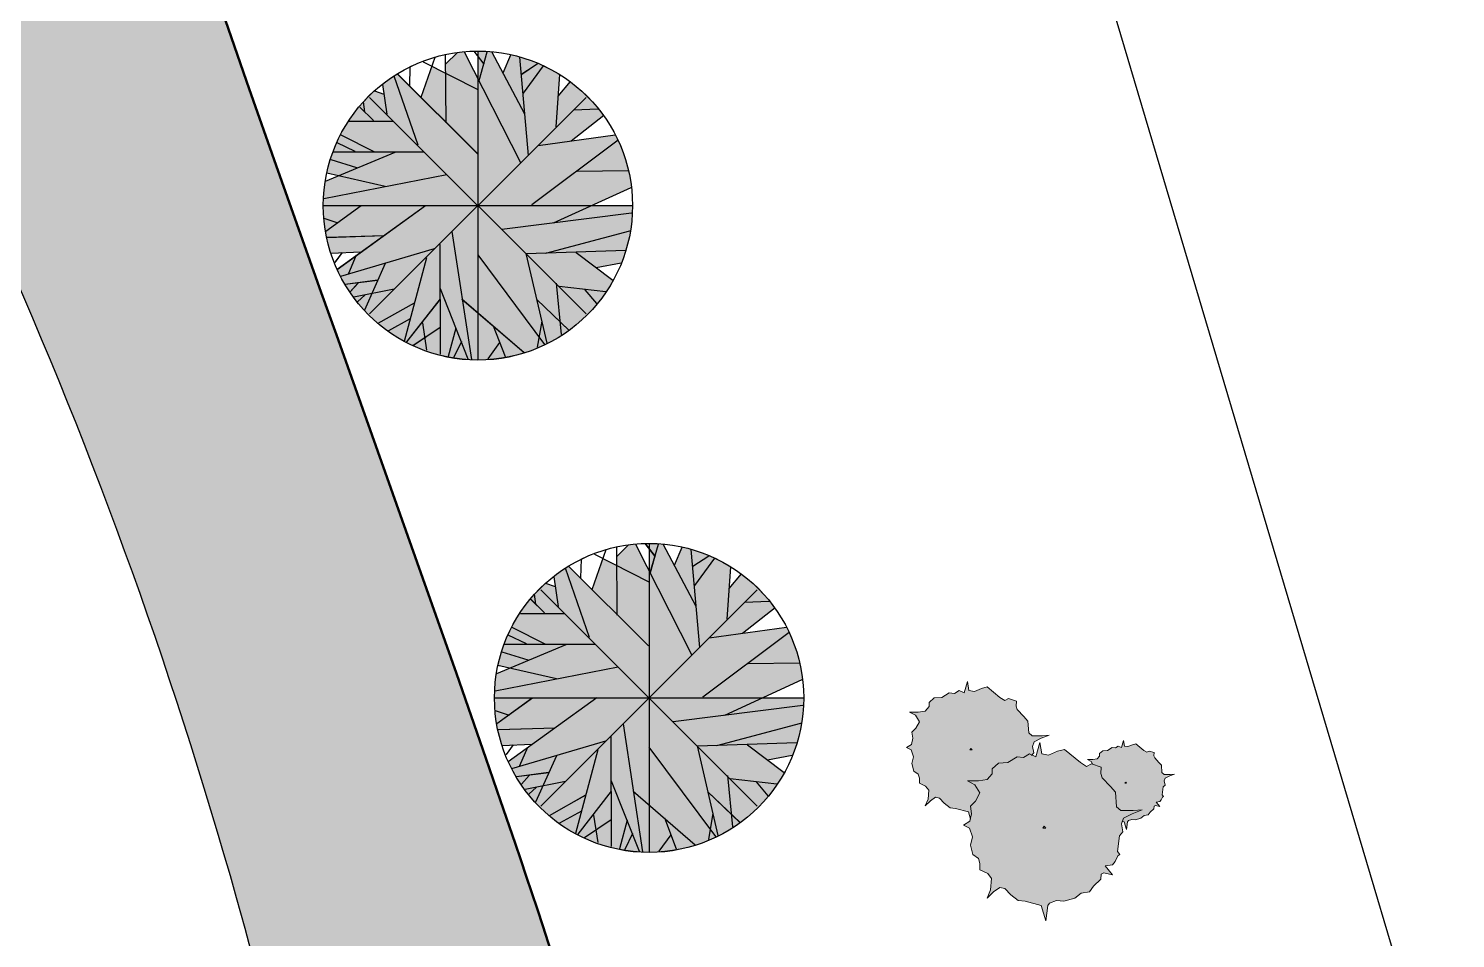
# Model space of a CAD drawing. Header units: inches. Extents: x 1352 to 5457, y 84 to 1168.
# Drawn here: x 2300.847 to 2302.404, y 187.48 to 188.473 of the extents above; entities that cross this region are included whole.
import ezdxf

# ---------------------------------------------------------------- set-up
doc = ezdxf.new("R2010")
doc.units = ezdxf.units.IN
doc.header["$MEASUREMENT"] = 0
doc.linetypes.add('ACAD_ISO10W100', pattern=[18, 12, -3, 0, -3])
for name, color, linetype, lineweight in [('boundary', 250, 'ACAD_ISO10W100', 50), ('CILL', 250, 'Continuous', 9), ('win', 250, 'Continuous', 30)]:
    doc.layers.add(name, color=color, linetype=linetype, lineweight=lineweight)

# ---------------------------------------------------------------- blocks, each defined once
blk = doc.blocks.new('Tree - deciduous plan')
for p, q in [((-22.0458, 42.0753), (-16.5881, 57.6486)), ((-21.1656, 55.8436), (-0.0388, 45.0094)), ((-12.5388, 54.9406), (-7.9613, 59.4546)), ((-12.3627, 32.1443), (-12.5388, 58.7776)), ((-5.3205, 59.6806), (16.5105, 16.7963)), ((2.426, 54.9406), (-1.4472, 59.9056)), ((0, 59.9996), (0, -60)), ((0.4894, 48.6208), (3.6584, 59.6806)), ((18.2711, 35.5298), (5.419, 59.6806)), ((9.8203, 51.5549), (12.8133, 58.5516)), ((19.6795, 19.5047), (16.3344, 57.6486)), ((-32.6092, 50.4264), (-23.2782, 23.5674)), ((-31.2008, 51.1035), (-0.2149, 20.1818)), ((-26.4472, 46.5894), (-26.2712, 53.8116)), ((17.0387, 51.1035), (23.2006, 55.1666)), ((17.7429, 43.6552), (25.4894, 54.2636)), ((31.6513, 50.8778), (30.2429, 30.5643)), ((-40.1797, 44.558), (-36.4825, 43.2038)), ((-37.0107, 47.0408), (-35.25, 35.5298)), ((31.1232, 42.5267), (35.8767, 48.1693)), ((-43.8768, 36.4326), (-44.405, 40.2696)), ((42, 42), (-42, -42)), ((42, -42), (-42, 42)), ((-45.8134, 38.2383), (-40.5318, 33.0471)), ((36.2288, 25.1474), (48.9049, 35.0784)), ((37.1091, 37.1098), (46.6161, 37.5612)), ((-49.8627, 32.8214), (-32.7853, 32.8214)), ((-54.7923, 24.4702), (-47.75, 21.0847)), ((-53.2078, 27.4044), (-40.1797, 20.859)), ((54.3626, 25.3731), (20.9119, 0.3198)), ((23.3767, 23.3417), (53.3063, 27.4044)), ((-32.2571, 20.6333), (-59.1937, 9.348)), ((-57.081, 17.9248), (-47.0458, 14.7649)), ((-56.0247, 20.859), (-20.8134, 20.859)), ((-59.7219, 2.8025), (-12.0106, 12.0565)), ((-58.6656, 12.7336), (-35.9543, 7.5424)), ((38.5175, 13.4107), (58.2359, 13.6364)), ((29.3626, -6.6771), (59.4682, 7.091)), ((-54.6162, -24.7335), (-20.2853, 0.0941)), ((-60, 0), (60, 0)), ((-59.7219, -4.8714), (-54.2641, -6.6771)), ((-45.2853, -0.1316), (-59.0177, -10.0627)), ((9.2922, -9.1598), (59.6443, -2.8401)), ((-10.074, -10.0627), (-2.5036, -59.7178)), ((26.3697, -18.4138), (58.9401, -9.8369)), ((-58.4895, -12.3197), (-36.4825, -11.6426)), ((-53.2078, -27.442), (-16.7641, -16.6081)), ((-14.8275, -15.0282), (-14.6515, -57.6865)), ((-57.081, -18.4138), (-45.2853, -17.9624)), ((-52.6797, -18.188), (-55.4966, -22.0251)), ((-47.2219, -19.3166), (-50.2148, -26.3135)), ((-19.9331, -20.2194), (-28.5599, -52.721)), ((-0.0388, -19.0909), (25.8415, -53.8495)), ((18.6232, -18.6394), (26.7218, -53.3981)), ((18.7992, -18.6394), (57.3556, -17.2853)), ((38.1654, -18.188), (52.426, -29.0219)), ((-35.9543, -22.4765), (-44.0529, -40.5329)), ((45.9119, -24.0564), (55.595, -22.2508)), ((-38.9472, -29.0219), (-51.4472, -30.6018)), ((-46.5177, -30.1504), (-49.5106, -33.536)), ((-32.4331, -32.4075), (-48.1021, -35.5674)), ((-14.6515, -32.1818), (-3.912, -59.4922)), ((30.419, -30.1504), (32.3556, -50.0125)), ((31.4753, -31.279), (49.6091, -33.3103)), ((41.5105, -32.6332), (46.088, -38.0501)), ((-43.7008, -34.6645), (-46.6937, -37.373)), ((-24.6867, -37.8244), (-38.7712, -45.7241)), ((-14.6515, -36.2445), (-27.6797, -52.9467)), ((-6.2008, -36.2445), (17.919, -57.0094)), ((22.8485, -36.4702), (35.3485, -48.4326)), ((-26.2712, -43.9185), (-34.7219, -48.6583)), ((-14.6515, -47.3041), (-25.0388, -54.3009)), ((-21.5177, -45.4984), (-19.9331, -56.1065)), ((-8.4895, -47.5298), (-11.4825, -58.5893)), ((5.9471, -46.6269), (10.5246, -58.5893)), ((24.7852, -44.8213), (23.0246, -54.978)), ((-6.3768, -52.721), (-9.3698, -58.815)), ((8.4119, -53.1724), (3.8344, -59.4922))]:
    blk.add_line(p, q)
blk.add_circle((0, 0), 60)
blk = doc.blocks.new('Clump of Trees or Bushes - plan')
for points in [[(-10.993, 56.487), (-9.228, 58.426), (-10.144, 63.512), (-8.923, 67.033), (-3.43, 69.772), (2.673, 72.119), (-2.82, 71.728), (-10.449, 71.728), (-13.195, 74.075), (-13.806, 83.073), (-16.857, 86.594), (-22.045, 92.071), (-22.961, 94.81), (-22.656, 98.722), (-28.759, 100.678), (-31.811, 99.113), (-35.472, 101.461), (-45.543, 109.676), (-49.815, 108.503), (-55.308, 106.155), (-59.58, 106.938), (-60.801, 113.98), (-63.242, 104.982), (-67.209, 106.938), (-70.872, 104.59), (-74.839, 104.982), (-80.637, 101.461), (-86.435, 101.069), (-90.402, 97.548), (-90.402, 94.419), (-93.454, 90.898), (-98.947, 90.115), (-105.66, 90.115), (-101.083, 87.768), (-98.031, 82.682), (-100.778, 77.596), (-103.829, 74.466), (-103.219, 69.772), (-104.134, 65.077), (-108.102, 62.73), (-104.439, 60.774), (-102.609, 55.297), (-103.829, 50.211), (-102.303, 44.342), (-98.947, 41.995), (-98.031, 38.865), (-98.031, 34.953), (-93.148, 32.606), (-90.707, 29.476), (-91.317, 22.434), (-93.454, 17.348), (-89.487, 21.26), (-85.519, 23.999), (-82.468, 23.216), (-78.806, 19.304), (-74.228, 15.783), (-69.956, 15.392), (-59.886, 12.653), (-58.254, 7.074)], [(59.448, 5.262), (60.936, 4.858), (62.652, -1.011), (63.415, 4.858), (64.178, 5.836), (66.848, 6.814), (69.709, 6.569), (73.905, 7.792), (76.385, 9.748), (79.627, 10.237), (81.153, 12.438), (84.014, 15.127), (84.205, 17.084), (85.158, 17.573), (88.591, 16.839), (85.73, 20.262), (88.591, 20.751), (89.545, 21.974), (90.689, 24.174), (91.452, 24.663), (90.499, 25.886), (91.261, 31.999), (92.596, 33.466), (92.024, 36.645), (92.787, 38.845), (96.22, 40.557), (100.035, 42.024), (96.602, 41.779), (91.834, 41.779), (90.117, 43.246), (89.736, 48.871), (87.828, 51.071), (84.586, 54.494), (84.014, 56.206), (84.205, 58.651), (80.39, 59.873), (78.483, 58.895), (76.194, 60.362), (69.9, 65.497), (67.23, 64.764), (63.797, 63.297), (61.126, 63.786), (60.364, 68.187), (58.838, 62.563), (56.358, 63.786), (54.07, 62.319), (51.59, 62.563), (47.966, 60.362), (44.343, 60.118), (41.863, 57.917), (41.863, 55.961), (39.956, 53.761), (36.523, 53.272), (32.327, 53.272), (35.187, 51.805), (36.641, 49.381)]]:
    blk.add_lwpolyline(points)
for points in [[(-4.577, 66.508), (-7.629, 55.261), (-12.588, 57.706), (-17.166, 54.772), (-22.125, 55.261), (-29.372, 50.86), (-36.62, 50.371), (-41.579, 45.969), (-41.579, 42.057), (-45.393, 37.656), (-52.259, 36.678), (-60.651, 36.678), (-54.93, 33.743), (-51.115, 27.386), (-54.548, 21.029), (-58.363, 17.116), (-57.6, 11.248), (-58.744, 5.38), (-63.703, 2.446), (-59.126, 0), (-56.837, -6.846), (-58.363, -13.203), (-56.455, -20.539), (-52.259, -23.473), (-51.115, -27.385), (-51.115, -32.275), (-45.012, -35.21), (-41.96, -39.122), (-42.723, -47.924), (-45.393, -54.282), (-40.434, -49.391), (-35.475, -45.968), (-31.661, -46.946), (-27.083, -51.837), (-21.362, -56.238), (-16.021, -56.727), (-3.433, -60.15), (0, -71.887), (1.526, -60.15), (3.052, -58.194), (8.392, -56.238), (14.114, -56.727), (22.506, -54.282), (27.465, -50.369), (33.949, -49.391), (37.001, -44.99), (42.723, -39.611), (43.104, -35.699), (45.012, -34.721), (51.878, -36.188), (46.156, -29.341), (51.878, -28.363), (53.785, -25.918), (56.074, -21.517), (57.6, -20.539), (55.692, -18.094), (57.218, -5.868), (59.888, -2.934), (58.744, 3.424), (60.27, 7.825), (67.136, 11.248), (74.765, 14.182), (67.899, 13.693), (58.363, 13.693), (54.93, 16.627), (54.167, 27.875), (50.352, 32.276), (43.867, 39.123), (42.723, 42.546), (43.104, 47.436), (35.475, 49.882), (31.661, 47.925), (27.083, 50.86), (14.495, 61.129), (9.155, 59.662), (2.289, 56.728), (-3.052, 57.706)], [(-58.055, 61.947), (-58.97, 60.774), (-57.139, 60.774)], [(62.08, 35.667), (61.508, 34.933), (62.652, 34.933)], [(-1.144, 1.468), (-2.289, 0), (0, 0)]]:
    blk.add_lwpolyline(points, close=True)

msp = doc.modelspace()

# ---------------------------------------------------------------- hatches: boundary and pattern name
at = {"layer": 'CILL'}
h = msp.add_hatch(color=256, dxfattribs=at)
h.set_gradient(color1=(91, 91, 91), color2=(156, 156, 156), one_color=1, tint=0.61)
edge = h.paths.add_edge_path()
edge.add_spline(control_points=[(2305.1939, 197.798), (2305.0877, 197.2439), (2304.9201, 196.3698), (2304.6913, 195.2202), (2304.3911, 194.4008), (2304.1198, 193.7345), (2303.8529, 193.3895), (2303.751, 193.2577)], knot_values=[0, 0, 0, 0, 1.693824, 2.671967, 3.506632, 4.312481, 4.810669, 4.810669, 4.810669, 4.810669], degree=3, periodic=0)
edge.add_spline(control_points=[(2303.751, 193.2577), (2303.4849, 192.9448), (2303.0354, 192.5778), (2302.504, 192.0948), (2302.1521, 191.7975), (2301.7762, 191.7069), (2301.44, 191.7608), (2301.1196, 191.6196), (2300.7335, 191.4758), (2300.5557, 191.1289), (2300.3285, 190.7889), (2300.4637, 190.258), (2300.7347, 189.4465), (2301.0435, 188.519), (2301.3283, 187.7359), (2301.4813, 187.2745), (2301.5303, 186.9489), (2301.4971, 186.6585), (2301.4564, 186.3838), (2301.2908, 186.1253), (2301.1148, 185.8346), (2300.8734, 185.5819), (2300.691, 185.4646), (2300.5963, 185.4109)], knot_values=[176.500273, 176.500273, 176.500273, 176.500273, 221.818396, 239.76272, 255.979104, 271.890042, 280.541749, 292.706956, 309.646053, 323.890257, 334.284199, 353.432754, 379.149869, 431.120027, 459.941118, 471.155389, 484.679205, 495.737285, 503.332224, 514.953976, 528.920487, 540.933976, 552.924704, 552.924704, 552.924704, 552.924704], degree=3, periodic=0)
edge.add_spline(control_points=[(2300.5963, 185.4109), (2300.4872, 185.3698), (2300.3296, 185.3103), (2300.0776, 185.0105), (2299.6443, 184.8756), (2299.2002, 184.7521), (2298.834, 184.7325), (2298.406, 184.835), (2297.915, 184.8871), (2297.5047, 185.1294), (2297.1299, 185.2356), (2296.8289, 185.5495), (2296.4977, 185.8846), (2295.6899, 186.5698), (2295.0444, 187.1749), (2294.5148, 187.6713)], knot_values=[0, 0, 0, 0, 0.34115, 0.492686, 1.155878, 1.62825, 1.889211, 2.242412, 2.945312, 3.340311, 3.658788, 4.092722, 4.607327, 5.083919, 7.262947, 7.262947, 7.262947, 7.262947], degree=3, periodic=0)
edge.add_line((2294.5148, 187.6713), (2294.5148, 188.2465))
edge.add_spline(control_points=[(2294.5148, 188.2465), (2295.3293, 187.6055), (2296.2794, 186.8579), (2297.1319, 185.6957), (2297.64, 185.4425), (2298.2627, 185.154), (2299, 185.2467), (2299.7936, 185.5007), (2300.5073, 185.7677), (2301.0347, 186.308), (2301.2187, 186.9324), (2301.0643, 187.6079), (2300.808, 188.3148), (2300.4204, 188.9945), (2300.2528, 189.8085), (2300.0527, 190.5003), (2300.0028, 191.1876), (2300.2421, 191.5911), (2300.4461, 191.9192), (2300.8111, 191.9942), (2301.1772, 192.0709), (2301.5248, 192.1984), (2301.9065, 192.3455), (2302.2498, 192.6158), (2302.6637, 193.0361), (2303.0422, 193.5134), (2303.3845, 193.9483), (2303.6249, 194.343), (2303.8709, 194.6171), (2304.0299, 194.9692), (2304.1196, 195.3217), (2304.2504, 196.2981), (2304.4134, 197.1258), (2304.5484, 197.8111)], knot_values=[0, 0, 0, 0, 3.09476, 3.609754, 4.261795, 4.763076, 5.646519, 6.377463, 7.294716, 7.882094, 8.583945, 9.136106, 9.930948, 10.842233, 11.458736, 12.402556, 13.038096, 13.415114, 13.802114, 14.130435, 14.476747, 14.938459, 15.234958, 15.699535, 16.231601, 17.0056, 17.524467, 17.890093, 18.390682, 18.61642, 19.041844, 19.476788, 21.571365, 21.571365, 21.571365, 21.571365], degree=3, periodic=0)
edge.add_line((2304.5484, 197.8111), (2304.8738, 199.4636))
edge.add_line((2304.8738, 199.4636), (2305.4931, 199.4636))
edge.add_line((2305.4931, 199.4636), (2305.1939, 197.798))
h = msp.add_hatch(color=256, dxfattribs=at)
h.set_gradient(color1=(132, 132, 132), color2=(59, 59, 59), one_color=1, tint=0.23, name='INVSPHERICAL')
edge = h.paths.add_edge_path()
edge.add_spline(control_points=[(2298.7748, 172.1481), (2299.1177, 172.054), (2299.7689, 171.8752), (2301.0604, 171.8436), (2302.3809, 171.1836), (2303.8261, 171.054), (2304.9865, 171.0686), (2306.1393, 170.925), (2307.4545, 170.6633), (2308.8174, 171.4361), (2309.8675, 172.5097), (2310.9474, 173.4661), (2311.7658, 174.2621), (2312.5039, 174.8446), (2313.1403, 175.2911), (2313.7643, 175.7411), (2314.3369, 175.9627), (2314.866, 176.1023), (2315.4498, 176.1633), (2316.0199, 176.0604), (2316.6668, 176.0142), (2317.2561, 175.9758), (2317.7973, 175.9988), (2318.4424, 176.1414), (2319.1368, 176.1867), (2319.9997, 176.5554), (2320.8363, 176.8143), (2321.7842, 177.2412), (2322.6136, 177.6853), (2323.4979, 178.1858), (2324.287, 178.7764), (2325.0636, 179.3782), (2325.8559, 179.8258), (2326.43, 180.3657), (2327.0613, 180.9121), (2327.5787, 181.5809), (2328.147, 182.3107), (2328.7281, 182.9731), (2329.4276, 183.4963), (2330.0711, 183.974), (2330.5236, 184.5723), (2330.9647, 185.1534), (2331.2016, 185.7514), (2331.4866, 186.3019), (2331.6688, 186.8227), (2331.8955, 187.2711), (2332.1622, 187.6114), (2332.4443, 187.7922), (2332.7047, 188.2002), (2333.0742, 188.1405), (2333.3375, 188.098)], knot_values=[0, 0, 0, 0, 1.063776, 2.020416, 3.830933, 5.377, 6.327777, 7.305886, 8.885266, 10.164537, 11.780417, 13.417536, 14.483073, 15.204084, 16.233958, 16.819058, 17.502334, 18.059629, 18.459397, 19.251459, 19.78235, 20.406361, 21.023284, 21.397395, 22.387487, 23.084069, 24.193255, 25.015781, 26.196553, 27.016503, 28.060248, 29.148736, 29.962946, 30.775486, 31.503139, 32.464353, 33.29957, 34.284247, 35.090844, 35.917442, 36.671443, 37.329314, 38.09718, 38.587242, 39.187997, 39.748607, 40.089757, 40.467556, 40.749297, 41.449273, 41.449273, 41.449273, 41.449273], degree=3, periodic=0)
edge.add_line((2333.3375, 188.098), (2333.3375, 190.9616))
edge.add_spline(control_points=[(2333.3375, 190.9616), (2333.1781, 190.9433), (2331.5717, 189.7334), (2331.1283, 189.1545), (2330.7182, 188.6671), (2330.3092, 188.151), (2329.7953, 187.5451), (2329.3013, 187.1068), (2329.0021, 186.8094), (2328.9222, 186.7306)], knot_values=[0, 0, 0, 0, 59.842, 81.806025, 101.890118, 126.530118, 155.614172, 188.511879, 200.488851, 200.488851, 200.488851, 200.488851], degree=3, periodic=0)
edge.add_line((2328.9222, 186.7306), (2328.5092, 186.4122))
edge.add_line((2328.5092, 186.4122), (2328.9115, 185.6584))
edge.add_spline(control_points=[(2328.9115, 185.6584), (2328.777, 185.5436), (2328.5515, 185.3512), (2328.1113, 185.0345), (2327.7576, 184.655), (2327.3374, 184.1889), (2326.991, 183.7718), (2326.7126, 183.3097), (2326.4866, 182.9203), (2326.204, 182.5059), (2325.864, 182.0928), (2325.478, 181.7216), (2325.1634, 181.3587), (2324.8381, 181.0647), (2324.5395, 180.8425), (2324.2896, 180.6144), (2324.0622, 180.392), (2323.8015, 180.1868), (2323.3611, 179.8597), (2322.6405, 179.4429), (2321.708, 178.9692), (2320.7498, 178.5451), (2319.9425, 178.0992), (2319.2508, 177.9419), (2318.7821, 177.82), (2318.3973, 177.9189), (2318.106, 177.9972), (2317.9141, 178.0549), (2317.8931, 178.0612)], knot_values=[0, 0, 0, 0, 0.530206, 0.889252, 1.623992, 2.077042, 2.774824, 3.244516, 3.693448, 4.125357, 4.747995, 5.294375, 5.730304, 6.187368, 6.606596, 6.845691, 7.201962, 7.560023, 7.839667, 8.847639, 10.050698, 10.975631, 11.996193, 12.789851, 13.108436, 13.42118, 13.955997, 14.021954, 14.021954, 14.021954, 14.021954], degree=3, periodic=0)
edge.add_line((2317.8931, 178.0612), (2316.561, 177.7275))
edge.add_line((2316.561, 177.7275), (2314.4955, 177.1737))
edge.add_line((2314.4955, 177.1737), (2313.4244, 176.9198))
edge.add_line((2313.4244, 176.9198), (2312.8707, 176.7112))
edge.add_line((2312.8707, 176.7112), (2311.7634, 176.2396))
edge.add_spline(control_points=[(2311.7634, 176.2396), (2311.5879, 176.037), (2311.1304, 175.5086), (2310.6202, 175.0303), (2310.3057, 174.7355)], knot_values=[0, 0, 0, 0, 0.803708, 2.095741, 2.095741, 2.095741, 2.095741], degree=3, periodic=0)
edge.add_spline(control_points=[(2310.3057, 174.7355), (2310.1998, 174.6016), (2309.8454, 174.3437), (2309.5532, 173.9496), (2309.2961, 173.6667), (2309.089, 173.5173), (2308.8128, 173.5081), (2308.4916, 173.5822), (2308.1321, 173.582), (2307.998, 173.768), (2307.9475, 173.8381)], knot_values=[0, 0, 0, 0, 0.524837, 1.215773, 1.495582, 1.668734, 1.966117, 2.275986, 2.687194, 2.935724, 2.935724, 2.935724, 2.935724], degree=3, periodic=0)
edge.add_spline(control_points=[(2307.9475, 173.8381), (2307.5211, 174.0532), (2306.5062, 174.5651), (2305.2877, 175.4094), (2304.5633, 176.0913), (2304.3188, 176.3213)], knot_values=[0, 0, 0, 0, 1.432485, 3.409316, 4.415924, 4.415924, 4.415924, 4.415924], degree=3, periodic=0)
edge.add_line((2304.3188, 176.3213), (2303.8151, 175.1799))
edge.add_spline(control_points=[(2303.8151, 175.1799), (2303.8541, 175.1627), (2304.2867, 174.9715), (2305.1227, 174.4528), (2306.1739, 173.453), (2307.0365, 173.0632), (2308.1976, 172.4911), (2306.4415, 172.4417), (2305.6974, 172.5004), (2304.3521, 172.4328), (2303.1866, 172.7154), (2302.2479, 172.9372), (2301.8999, 173.0194)], knot_values=[0, 0, 0, 0, 0.127994, 1.418325, 2.965604, 4.244088, 4.750853, 5.796578, 7.102422, 7.83474, 9.653898, 10.725492, 10.725492, 10.725492, 10.725492], degree=3, periodic=0)
edge.add_line((2301.8999, 173.0194), (2301.799, 172.4861))
edge.add_line((2301.799, 172.4861), (2300.9482, 172.6375))
edge.add_line((2300.9482, 172.6375), (2301.173, 173.6707))
edge.add_line((2301.173, 173.6707), (2300.9513, 173.715))
edge.add_line((2300.9513, 173.715), (2300.3839, 173.901))
edge.add_line((2300.3839, 173.901), (2299.6124, 174.282))
edge.add_line((2299.6124, 174.282), (2299.4188, 174.4036))
edge.add_line((2299.4188, 174.4036), (2298.7748, 172.1481))
h.paths.add_polyline_path([(2312.5882, 175.6714), (2314.6443, 176.4141), (2314.5125, 176.7791), (2312.4564, 176.0364)], flags=24)
h.paths.add_polyline_path([(2329.1975, 186.2058), (2329.8738, 186.8303), (2329.6194, 187.1058), (2328.9431, 186.4813)], flags=24)
h.paths.add_polyline_path([(2328.4563, 183.7655), (2330.6331, 185.7756), (2330.3698, 186.0607), (2328.193, 184.0506)], flags=24)
h.paths.add_polyline_path([(2304.66, 175.1691), (2307.8277, 173.0412), (2308.0441, 173.3633), (2304.8764, 175.4912)], flags=24)
h = msp.add_hatch(color=256, dxfattribs=at)
h.set_gradient(color1=(0, 204, 51), color2=(46, 255, 98), one_color=1, tint=0.59, name='INVSPHERICAL')
h.paths.add_polyline_path([(2301.4744, 188.3784, 0.013628), (2301.4688, 188.3857), (2301.4416, 188.3845), (2301.4029, 188.3457), (2301.4389, 188.3506)])
h.paths.add_polyline_path([(2301.4874, 188.3572), (2301.4029, 188.3457), (2301.3373, 188.2801), (2301.4609, 188.2801), (2301.5048, 188.3002, 0.08904)])
h.paths.add_polyline_path([(2301.4263, 188.4234, 0.070169), (2301.3832, 188.4425), (2301.3926, 188.3354), (2301.4416, 188.3845), (2301.4688, 188.3857, 0.063606), (2301.438, 188.4154), (2301.4246, 188.3995)])
h.paths.add_polyline_path([(2301.3887, 188.38), (2301.3524, 188.4482, 0.02244), (2301.3373, 188.4488), (2301.3373, 188.2801), (2301.3926, 188.3354)])
h.paths.add_polyline_path([(2301.3832, 188.4425, 0.014988), (2301.3734, 188.4449), (2301.3648, 188.4249), (2301.3887, 188.38)], flags=17)
h.paths.add_polyline_path([(2301.3222, 188.4482, 0.01083), (2301.3149, 188.4473), (2301.3021, 188.4347), (2301.3021, 188.4246), (2301.3373, 188.4066), (2301.3373, 188.4185)])
h.paths.add_polyline_path([(2301.3021, 188.4246), (2301.2871, 188.4323), (2301.2752, 188.3982), (2301.3025, 188.3709)])
h.paths.add_polyline_path([(2301.3373, 188.4066), (2301.3021, 188.4246), (2301.3025, 188.3709), (2301.2492, 188.4241, 0.029164), (2301.2331, 188.4128), (2301.2348, 188.4015), (2301.2242, 188.4054, 0.090602), (2301.1872, 188.3573), (2301.2243, 188.3387), (2301.2786, 188.3387), (2301.3373, 188.2801)])
h.paths.add_polyline_path([(2301.2786, 188.3387), (2301.2243, 188.3387), (2301.1872, 188.3573, 0.065557), (2301.1723, 188.3159), (2301.186, 188.3128), (2301.1706, 188.3063, 0.03899), (2301.1685, 188.2801), (2301.3373, 188.2801)])
h.paths.add_polyline_path([(2301.2798, 188.2801), (2301.1685, 188.2801, 0.020209), (2301.1691, 188.2665), (2301.1845, 188.2613), (2301.1709, 188.2515, 0.035514), (2301.1767, 188.2283), (2301.21, 188.2296)], flags=16)
h.paths.add_polyline_path([(2301.3373, 188.2801), (2301.2798, 188.2801), (2301.1835, 188.2104, 0.027559), (2301.1921, 188.194), (2301.2279, 188.1985), (2301.2214, 188.184), (2301.2461, 188.189)], flags=17)
h.paths.add_polyline_path([(2301.3373, 188.2801), (2301.3089, 188.2518), (2301.3202, 188.1778), (2301.3373, 188.1631)])
h.paths.add_polyline_path([(2301.3373, 188.1631), (2301.3202, 188.1778), (2301.3089, 188.2518), (2301.2461, 188.189), (2301.2214, 188.184), (2301.2132, 188.1657, 0.030609), (2301.2281, 188.1514), (2301.2681, 188.1738), (2301.2569, 188.1317, 0.124716), (2301.3373, 188.1113)], flags=17)
h.paths.add_polyline_path([(2301.3373, 188.2262), (2301.3373, 188.1113, 0.158969), (2301.4368, 188.1438), (2301.4013, 188.1778), (2301.4069, 188.1536), (2301.404, 188.1367)], flags=17)
h.paths.add_polyline_path([(2301.3896, 188.2277), (2301.3373, 188.2801), (2301.3373, 188.2262), (2301.404, 188.1367), (2301.4069, 188.1536)])
h.paths.add_polyline_path([(2301.506, 188.2801), (2301.4609, 188.2801), (2301.4201, 188.2614), (2301.3631, 188.2543), (2301.3897, 188.2276), (2301.4989, 188.2315, 0.073172)])
h.paths.add_polyline_path([(2301.4663, 188.2124), (2301.494, 188.2176, 0.021827), (2301.4989, 188.2315), (2301.3897, 188.2276), (2301.4229, 188.1944), (2301.4269, 188.1532), (2301.4368, 188.1438, 0.109035), (2301.4849, 188.1983)])
h.paths.add_polyline_path([(2301.3373, 188.1113, 0.158969), (2301.4368, 188.1438), (2301.4269, 188.1532), (2301.4229, 188.1944), (2301.3896, 188.2277), (2301.4069, 188.1536), (2301.404, 188.1367), (2301.3373, 188.2262)])
h.paths.add_polyline_path([(2301.3089, 188.2518), (2301.3373, 188.2801), (2301.2798, 188.2801), (2301.1835, 188.2104, 0.294446), (2301.3373, 188.1113), (2301.3373, 188.1631), (2301.3202, 188.1778)])
h.paths.add_polyline_path([(2301.2798, 188.2801), (2301.1685, 188.2801, 0.078145), (2301.1767, 188.2283), (2301.21, 188.2296)])
h = msp.add_hatch(color=256, dxfattribs=at)
h.set_gradient(color1=(0, 204, 51), color2=(46, 255, 98), one_color=1, tint=0.59, name='INVSPHERICAL')
h.paths.add_polyline_path([(2301.3373, 188.2801), (2301.2798, 188.2801), (2301.1835, 188.2104, 0.027559), (2301.1921, 188.194), (2301.2279, 188.1985), (2301.2214, 188.184), (2301.2461, 188.189)])
h.paths.add_polyline_path([(2301.2798, 188.2801), (2301.1685, 188.2801, 0.020209), (2301.1691, 188.2665), (2301.1845, 188.2613), (2301.1709, 188.2515, 0.035514), (2301.1767, 188.2283), (2301.21, 188.2296)])
h = msp.add_hatch(color=256, dxfattribs=at)
h.set_gradient(color1=(0, 204, 51), color2=(46, 255, 98), one_color=1, tint=0.59, name='INVSPHERICAL')
h.paths.add_polyline_path([(2301.4609, 188.2801), (2301.3373, 188.2801), (2301.3631, 188.2543), (2301.4201, 188.2614)])
h.paths.add_polyline_path([(2301.3373, 188.2262), (2301.3373, 188.1113, 0.158969), (2301.4368, 188.1438), (2301.4013, 188.1778), (2301.4069, 188.1536), (2301.404, 188.1367)], flags=17)
h.paths.add_polyline_path([(2301.4229, 188.1944), (2301.3896, 188.2277), (2301.4069, 188.1536), (2301.404, 188.1367), (2301.3373, 188.2262), (2301.3373, 188.1113, 0.158969), (2301.4368, 188.1438), (2301.4269, 188.1532)])
h = msp.add_hatch(color=256, dxfattribs=at)
h.set_gradient(color1=(0, 204, 51), color2=(46, 255, 98), one_color=1, tint=0.59, name='INVSPHERICAL')
h.paths.add_polyline_path([(2301.3089, 188.2518), (2301.2461, 188.189), (2301.2214, 188.184), (2301.2132, 188.1657, 0.030609), (2301.2281, 188.1514), (2301.2681, 188.1738), (2301.2569, 188.1317, 0.124716), (2301.3373, 188.1113), (2301.3373, 188.1631), (2301.3202, 188.1778)])
h = msp.add_hatch(color=256, dxfattribs=at)
h.set_gradient(color1=(0, 204, 51), color2=(46, 255, 98), one_color=1, tint=0.59, name='INVSPHERICAL')
h.paths.add_polyline_path([(2301.3373, 188.2262), (2301.3373, 188.1113, 0.158969), (2301.4368, 188.1438), (2301.4269, 188.1532), (2301.4229, 188.1944), (2301.3896, 188.2277), (2301.4069, 188.1536), (2301.404, 188.1367)])
h = msp.add_hatch(color=256, dxfattribs=at)
h.set_gradient(color1=(0, 204, 51), color2=(46, 255, 98), one_color=1, tint=0.59, name='INVSPHERICAL')
h.paths.add_polyline_path([(2301.6612, 187.8409, 0.013628), (2301.6556, 187.8482), (2301.6284, 187.8469), (2301.5897, 187.8082), (2301.6257, 187.8131)])
h.paths.add_polyline_path([(2301.6742, 187.8196), (2301.5897, 187.8082), (2301.5241, 187.7425), (2301.6477, 187.7425), (2301.6916, 187.7626, 0.08904)])
h.paths.add_polyline_path([(2301.6131, 187.8859, 0.070169), (2301.57, 187.9049), (2301.5794, 187.7978), (2301.6284, 187.8469), (2301.6556, 187.8482, 0.063606), (2301.6249, 187.8779), (2301.6114, 187.862)])
h.paths.add_polyline_path([(2301.5755, 187.8424), (2301.5392, 187.9106, 0.02244), (2301.5241, 187.9113), (2301.5241, 187.7425), (2301.5794, 187.7978)])
h.paths.add_polyline_path([(2301.57, 187.9049, 0.014988), (2301.5602, 187.9074), (2301.5516, 187.8873), (2301.5755, 187.8424)], flags=17)
h.paths.add_polyline_path([(2301.509, 187.9106, 0.01083), (2301.5017, 187.9098), (2301.4889, 187.8971), (2301.4889, 187.8871), (2301.5241, 187.8691), (2301.5241, 187.881)])
h.paths.add_polyline_path([(2301.4889, 187.8871), (2301.4739, 187.8948), (2301.462, 187.8606), (2301.4893, 187.8334)])
h.paths.add_polyline_path([(2301.5241, 187.8691), (2301.4889, 187.8871), (2301.4893, 187.8334), (2301.4361, 187.8865, 0.029164), (2301.4199, 187.8753), (2301.4216, 187.864), (2301.4111, 187.8679, 0.090602), (2301.374, 187.8198), (2301.4111, 187.8012), (2301.4654, 187.8012), (2301.5241, 187.7425)])
h.paths.add_polyline_path([(2301.4654, 187.8012), (2301.4111, 187.8012), (2301.374, 187.8198, 0.065557), (2301.3592, 187.7783), (2301.3728, 187.7752), (2301.3574, 187.7687, 0.03899), (2301.3553, 187.7425), (2301.5241, 187.7425)])
h.paths.add_polyline_path([(2301.4666, 187.7425), (2301.3553, 187.7425, 0.020209), (2301.3559, 187.7289), (2301.3713, 187.7238), (2301.3577, 187.714, 0.035514), (2301.3635, 187.6907), (2301.3968, 187.692)], flags=16)
h.paths.add_polyline_path([(2301.5241, 187.7425), (2301.4666, 187.7425), (2301.3704, 187.6729, 0.027559), (2301.3789, 187.6564), (2301.4147, 187.6609), (2301.4082, 187.6464), (2301.4329, 187.6514)], flags=17)
h.paths.add_polyline_path([(2301.5241, 187.7425), (2301.4957, 187.7142), (2301.507, 187.6403), (2301.5241, 187.6256)])
h.paths.add_polyline_path([(2301.5241, 187.6256), (2301.507, 187.6403), (2301.4957, 187.7142), (2301.4329, 187.6514), (2301.4082, 187.6464), (2301.4, 187.6282, 0.030609), (2301.4149, 187.6139), (2301.4549, 187.6363), (2301.4437, 187.5941, 0.124716), (2301.5241, 187.5738)], flags=17)
h.paths.add_polyline_path([(2301.5241, 187.6887), (2301.5241, 187.5738, 0.158969), (2301.6236, 187.6062), (2301.5881, 187.6402), (2301.5937, 187.616), (2301.5908, 187.5991)], flags=17)
h.paths.add_polyline_path([(2301.5764, 187.6902), (2301.5241, 187.7425), (2301.5241, 187.6887), (2301.5908, 187.5991), (2301.5937, 187.616)])
h.paths.add_polyline_path([(2301.6928, 187.7425), (2301.6477, 187.7425), (2301.607, 187.7239), (2301.5499, 187.7167), (2301.5765, 187.6901), (2301.6857, 187.6939, 0.073172)])
h.paths.add_polyline_path([(2301.6531, 187.6749), (2301.6808, 187.68, 0.021827), (2301.6857, 187.6939), (2301.5765, 187.6901), (2301.6097, 187.6569), (2301.6137, 187.6157), (2301.6236, 187.6062, 0.109035), (2301.6717, 187.6608)])
h.paths.add_polyline_path([(2301.5241, 187.5738, 0.158969), (2301.6236, 187.6062), (2301.6137, 187.6157), (2301.6097, 187.6569), (2301.5764, 187.6902), (2301.5937, 187.616), (2301.5908, 187.5991), (2301.5241, 187.6887)])
h.paths.add_polyline_path([(2301.4957, 187.7142), (2301.5241, 187.7425), (2301.4666, 187.7425), (2301.3704, 187.6729, 0.294446), (2301.5241, 187.5738), (2301.5241, 187.6256), (2301.507, 187.6403)])
h.paths.add_polyline_path([(2301.4666, 187.7425), (2301.3553, 187.7425, 0.078145), (2301.3635, 187.6907), (2301.3968, 187.692)])
h = msp.add_hatch(color=256, dxfattribs=at)
h.set_gradient(color1=(0, 204, 51), color2=(46, 255, 98), one_color=1, tint=0.59, name='INVSPHERICAL')
h.paths.add_polyline_path([(2301.9606, 187.7017), (2301.9529, 187.7011), (2301.9422, 187.7011), (2301.9383, 187.7044), (2301.9375, 187.7171), (2301.9332, 187.722), (2301.9259, 187.7297), (2301.9246, 187.7336), (2301.925, 187.7391), (2301.9164, 187.7418), (2301.9121, 187.7396), (2301.907, 187.7429), (2301.8928, 187.7545), (2301.8868, 187.7528), (2301.8791, 187.7495), (2301.8731, 187.7506), (2301.8714, 187.7605), (2301.8679, 187.7479), (2301.8624, 187.7506), (2301.8572, 187.7473), (2301.8516, 187.7479), (2301.8435, 187.7429), (2301.8353, 187.7424), (2301.8297, 187.7374), (2301.8297, 187.733), (2301.8254, 187.7281), (2301.8177, 187.727), (2301.8083, 187.727), (2301.8147, 187.7237), (2301.819, 187.7165), (2301.8151, 187.7094), (2301.8109, 187.705), (2301.8117, 187.6984), (2301.8104, 187.6918), (2301.8049, 187.6885), (2301.81, 187.6857), (2301.8126, 187.678), (2301.8109, 187.6709), (2301.813, 187.6626), (2301.8177, 187.6593), (2301.819, 187.6549), (2301.819, 187.6494), (2301.8259, 187.6461), (2301.8293, 187.6417), (2301.8285, 187.6318), (2301.8254, 187.6247), (2301.831, 187.6302), (2301.8366, 187.634), (2301.8409, 187.6329), (2301.846, 187.6274), (2301.8525, 187.6225), (2301.8585, 187.6219), (2301.8727, 187.6181), (2301.8748, 187.6107), (2301.8759, 187.6161), (2301.8748, 187.6243), (2301.8802, 187.6298), (2301.885, 187.6388), (2301.8796, 187.6477), (2301.8716, 187.6518), (2301.8834, 187.6518), (2301.893, 187.6532), (2301.8984, 187.6594), (2301.8984, 187.6649), (2301.9054, 187.6711), (2301.9156, 187.6718), (2301.9258, 187.678), (2301.9327, 187.6773), (2301.9392, 187.6814), (2301.9418, 187.6801), (2301.9439, 187.6824), (2301.9426, 187.6896), (2301.9443, 187.6945), (2301.952, 187.6984)])
h.paths.add_polyline_path([(2301.8739, 187.6857), (2301.8752, 187.6874), (2301.8765, 187.6857)], flags=16)
h = msp.add_hatch(color=256, dxfattribs=at)
h.set_gradient(color1=(0, 204, 51), color2=(46, 255, 98), one_color=1, tint=0.59, name='INVSPHERICAL')
h.paths.add_polyline_path([(2301.5241, 187.7425), (2301.4666, 187.7425), (2301.3704, 187.6729, 0.027559), (2301.3789, 187.6564), (2301.4147, 187.6609), (2301.4082, 187.6464), (2301.4329, 187.6514)])
h.paths.add_polyline_path([(2301.4666, 187.7425), (2301.3553, 187.7425, 0.020209), (2301.3559, 187.7289), (2301.3713, 187.7238), (2301.3577, 187.714, 0.035514), (2301.3635, 187.6907), (2301.3968, 187.692)])
h = msp.add_hatch(color=256, dxfattribs=at)
h.set_gradient(color1=(0, 204, 51), color2=(46, 255, 98), one_color=1, tint=0.59, name='INVSPHERICAL')
h.paths.add_polyline_path([(2301.6477, 187.7425), (2301.5241, 187.7425), (2301.5499, 187.7167), (2301.607, 187.7239)])
h.paths.add_polyline_path([(2301.5241, 187.6887), (2301.5241, 187.5738, 0.158969), (2301.6236, 187.6062), (2301.5881, 187.6402), (2301.5937, 187.616), (2301.5908, 187.5991)], flags=17)
h.paths.add_polyline_path([(2301.6097, 187.6569), (2301.5764, 187.6902), (2301.5937, 187.616), (2301.5908, 187.5991), (2301.5241, 187.6887), (2301.5241, 187.5738, 0.158969), (2301.6236, 187.6062), (2301.6137, 187.6157)])
h = msp.add_hatch(color=256, dxfattribs=at)
h.set_gradient(color1=(0, 204, 51), color2=(46, 255, 98), one_color=1, tint=0.59, name='INVSPHERICAL')
h.paths.add_polyline_path([(2301.4957, 187.7142), (2301.4329, 187.6514), (2301.4082, 187.6464), (2301.4, 187.6282, 0.030609), (2301.4149, 187.6139), (2301.4549, 187.6363), (2301.4437, 187.5941, 0.124716), (2301.5241, 187.5738), (2301.5241, 187.6256), (2301.507, 187.6403)])
h = msp.add_hatch(color=256, dxfattribs=at)
h.set_gradient(color1=(0, 204, 51), color2=(46, 255, 98), one_color=1, tint=0.59, name='INVSPHERICAL')
h.paths.add_polyline_path([(2302.0169, 187.5446), (2302.0175, 187.5501), (2302.0202, 187.5514), (2302.0298, 187.5494), (2302.0218, 187.559), (2302.0298, 187.5604), (2302.0325, 187.5638), (2302.0357, 187.57), (2302.0379, 187.5714), (2302.0352, 187.5748), (2302.0373, 187.592), (2302.0411, 187.5961), (2302.0395, 187.6051), (2302.0416, 187.6113), (2302.0513, 187.6161), (2302.062, 187.6202), (2302.0524, 187.6195), (2302.0389, 187.6195), (2302.0341, 187.6236), (2302.033, 187.6395), (2302.0277, 187.6457), (2302.0186, 187.6553), (2302.0169, 187.6601), (2302.0175, 187.667), (2302.0068, 187.6704), (2302.0014, 187.6677), (2301.995, 187.6718), (2301.9773, 187.6862), (2301.9697, 187.6842), (2301.9601, 187.68), (2301.9526, 187.6814), (2301.9504, 187.6938), (2301.9461, 187.678), (2301.9392, 187.6814), (2301.9327, 187.6773), (2301.9258, 187.678), (2301.9156, 187.6718), (2301.9054, 187.6711), (2301.8984, 187.6649), (2301.8984, 187.6594), (2301.893, 187.6532), (2301.8834, 187.6518), (2301.8716, 187.6518), (2301.8796, 187.6477), (2301.885, 187.6388), (2301.8802, 187.6298), (2301.8748, 187.6243), (2301.8759, 187.6161), (2301.8743, 187.6078), (2301.8673, 187.6037), (2301.8737, 187.6003), (2301.8769, 187.5906), (2301.8748, 187.5817), (2301.8775, 187.5714), (2301.8834, 187.5673), (2301.885, 187.5618), (2301.885, 187.5549), (2301.8936, 187.5507), (2301.8979, 187.5452), (2301.8968, 187.5329), (2301.893, 187.5239), (2301.9, 187.5308), (2301.907, 187.5356), (2301.9123, 187.5342), (2301.9188, 187.5274), (2301.9268, 187.5212), (2301.9343, 187.5205), (2301.952, 187.5157), (2301.9569, 187.4992), (2301.959, 187.5157), (2301.9612, 187.5184), (2301.9687, 187.5212), (2301.9767, 187.5205), (2301.9885, 187.5239), (2301.9955, 187.5294), (2302.0046, 187.5308), (2302.0089, 187.537)])
h.paths.add_polyline_path([(2301.9537, 187.6003), (2301.9553, 187.6023), (2301.9569, 187.6003)], flags=16)
h = msp.add_hatch(color=256, dxfattribs=at)
h.set_gradient(color1=(0, 204, 51), color2=(46, 255, 98), one_color=1, tint=0.59, name='INVSPHERICAL')
h.paths.add_polyline_path([(2302.0836, 187.6611), (2302.0831, 187.669), (2302.0804, 187.6721), (2302.0758, 187.6769), (2302.075, 187.6793), (2302.0753, 187.6827), (2302.0699, 187.6845), (2302.0672, 187.6831), (2302.064, 187.6851), (2302.0552, 187.6924), (2302.0514, 187.6913), (2302.0466, 187.6893), (2302.0428, 187.69), (2302.0418, 187.6962), (2302.0396, 187.6882), (2302.0361, 187.69), (2302.0329, 187.6879), (2302.0294, 187.6882), (2302.0243, 187.6851), (2302.0192, 187.6848), (2302.0157, 187.6817), (2302.0157, 187.679), (2302.0131, 187.6759), (2302.0082, 187.6752), (2302.0023, 187.6752), (2302.0064, 187.6731), (2302.0083, 187.6699), (2302.0175, 187.667), (2302.0169, 187.6601), (2302.0186, 187.6553), (2302.0277, 187.6457), (2302.033, 187.6395), (2302.0341, 187.6236), (2302.0389, 187.6195), (2302.0524, 187.6195), (2302.062, 187.6202), (2302.0513, 187.6161), (2302.0416, 187.6113), (2302.0404, 187.6077), (2302.0426, 187.6071), (2302.045, 187.5988), (2302.0462, 187.6081), (2302.0509, 187.6098), (2302.0549, 187.6095), (2302.0608, 187.6112), (2302.0643, 187.614), (2302.0688, 187.6147), (2302.071, 187.6178), (2302.075, 187.6215), (2302.0753, 187.6243), (2302.0766, 187.625), (2302.0815, 187.6239), (2302.0774, 187.6288), (2302.0815, 187.6294), (2302.0828, 187.6312), (2302.0844, 187.6343), (2302.0855, 187.6349), (2302.0841, 187.6367), (2302.0852, 187.6453), (2302.0871, 187.6473), (2302.0863, 187.6518), (2302.0874, 187.6549), (2302.0922, 187.6573), (2302.0975, 187.6594), (2302.0927, 187.659), (2302.086, 187.659)])
h.paths.add_polyline_path([(2302.045, 187.6494), (2302.0434, 187.6494), (2302.0442, 187.6504)], flags=16)
h = msp.add_hatch(color=256, dxfattribs=at)
h.set_gradient(color1=(0, 204, 51), color2=(46, 255, 98), one_color=1, tint=0.59, name='INVSPHERICAL')
h.paths.add_polyline_path([(2301.5241, 187.6887), (2301.5241, 187.5738, 0.158969), (2301.6236, 187.6062), (2301.6137, 187.6157), (2301.6097, 187.6569), (2301.5764, 187.6902), (2301.5937, 187.616), (2301.5908, 187.5991)])

# ---------------------------------------------------------------- linework, layer by layer
for p, q in [((2301.2753, 188.3984), (2301.2906, 188.4422)), ((2301.302, 188.4346), (2301.3149, 188.4473)), ((2301.3025, 188.3705), (2301.302, 188.4454)), ((2301.3223, 188.4479), (2301.3837, 188.3273)), ((2301.3441, 188.4346), (2301.3332, 188.4486)), ((2301.3373, 188.4488), (2301.3373, 188.1113)), ((2301.3386, 188.4168), (2301.3475, 188.4479)), ((2301.3886, 188.38), (2301.3525, 188.4479)), ((2301.3649, 188.4251), (2301.3733, 188.4448)), ((2301.3926, 188.3349), (2301.3832, 188.4422)), ((2301.2629, 188.4111), (2301.2634, 188.4314)), ((2301.2777, 188.4371), (2301.3371, 188.4067)), ((2301.3852, 188.4238), (2301.4025, 188.4352)), ((2301.3872, 188.4029), (2301.4089, 188.4327)), ((2301.2332, 188.4124), (2301.2381, 188.38)), ((2301.2455, 188.4219), (2301.2718, 188.3464)), ((2301.2495, 188.4238), (2301.3367, 188.3368)), ((2301.4263, 188.4232), (2301.4223, 188.366)), ((2301.4248, 188.3997), (2301.4382, 188.4156)), ((2301.2139, 188.3825), (2301.2124, 188.3933)), ((2301.4554, 188.3982), (2301.2191, 188.162)), ((2301.4554, 188.162), (2301.2191, 188.3982)), ((2301.2243, 188.4054), (2301.2346, 188.4016)), ((2301.2084, 188.3876), (2301.2233, 188.373)), ((2301.4391, 188.3508), (2301.4748, 188.3787)), ((2301.4416, 188.3845), (2301.4684, 188.3857)), ((2301.197, 188.3724), (2301.245, 188.3724)), ((2301.1832, 188.3489), (2301.203, 188.3394)), ((2301.1876, 188.3572), (2301.2243, 188.3387)), ((2301.4902, 188.3514), (2301.3961, 188.281)), ((2301.403, 188.3457), (2301.4872, 188.3572)), ((2301.2465, 188.3381), (2301.1708, 188.3064)), ((2301.1767, 188.3305), (2301.2049, 188.3216)), ((2301.1797, 188.3387), (2301.2787, 188.3387)), ((2301.1723, 188.3159), (2301.2361, 188.3013)), ((2301.4456, 188.3178), (2301.501, 188.3184)), ((2301.1693, 188.288), (2301.3035, 188.314)), ((2301.4198, 188.2613), (2301.5045, 188.3)), ((2301.1685, 188.2801), (2301.506, 188.2801)), ((2301.2099, 188.2797), (2301.1713, 188.2518)), ((2301.1836, 188.2105), (2301.2802, 188.2803)), ((2301.3634, 188.2543), (2301.505, 188.2721)), ((2301.1693, 188.2664), (2301.1846, 188.2613)), ((2301.1728, 188.2454), (2301.2346, 188.2473)), ((2301.2956, 188.2378), (2301.296, 188.1178)), ((2301.3089, 188.2518), (2301.3302, 188.1121)), ((2301.4114, 188.2283), (2301.503, 188.2524)), ((2301.1767, 188.2283), (2301.2099, 188.2296)), ((2301.1891, 188.2289), (2301.1812, 188.2181)), ((2301.1876, 188.2029), (2301.2901, 188.2334)), ((2301.2044, 188.2258), (2301.196, 188.2061)), ((2301.2812, 188.2232), (2301.2569, 188.1318)), ((2301.3371, 188.2264), (2301.4099, 188.1286)), ((2301.3896, 188.2277), (2301.4124, 188.1299)), ((2301.3901, 188.2277), (2301.4986, 188.2315)), ((2301.4446, 188.2289), (2301.4847, 188.1985)), ((2301.2361, 188.2169), (2301.2134, 188.1661)), ((2301.4664, 188.2124), (2301.4936, 188.2175)), ((2301.2277, 188.1985), (2301.1926, 188.194)), ((2301.2064, 188.1953), (2301.198, 188.1858)), ((2301.4228, 188.1953), (2301.4283, 188.1394)), ((2301.4258, 188.1921), (2301.4768, 188.1864)), ((2301.246, 188.1889), (2301.202, 188.18)), ((2301.2143, 188.1826), (2301.2059, 188.175)), ((2301.296, 188.1781), (2301.2594, 188.1312)), ((2301.296, 188.1896), (2301.3263, 188.1128)), ((2301.3198, 188.1781), (2301.3877, 188.1197)), ((2301.4015, 188.1775), (2301.4367, 188.1439)), ((2301.454, 188.1883), (2301.4669, 188.1731)), ((2301.2678, 188.1737), (2301.2282, 188.1515)), ((2301.2634, 188.1566), (2301.2396, 188.1432)), ((2301.296, 188.147), (2301.2668, 188.1274)), ((2301.2767, 188.1521), (2301.2812, 188.1223)), ((2301.3134, 188.1464), (2301.305, 188.1153)), ((2301.354, 188.1489), (2301.3669, 188.1153)), ((2301.407, 188.154), (2301.402, 188.1255)), ((2301.3193, 188.1318), (2301.3109, 188.1147)), ((2301.3609, 188.1305), (2301.348, 188.1128)), ((2301.5091, 187.9104), (2301.5705, 187.7898)), ((2301.5309, 187.8971), (2301.52, 187.911)), ((2301.5241, 187.9113), (2301.5241, 187.5738)), ((2301.5254, 187.8793), (2301.5344, 187.9104)), ((2301.5755, 187.8425), (2301.5393, 187.9104)), ((2301.4621, 187.8609), (2301.4774, 187.9047)), ((2301.4645, 187.8996), (2301.524, 187.8691)), ((2301.4888, 187.8971), (2301.5017, 187.9097)), ((2301.4893, 187.8329), (2301.4888, 187.9078)), ((2301.5517, 187.8875), (2301.5601, 187.9072)), ((2301.5794, 187.7974), (2301.57, 187.9047)), ((2301.572, 187.8863), (2301.5893, 187.8977)), ((2301.574, 187.8653), (2301.5958, 187.8951)), ((2301.4324, 187.8844), (2301.4586, 187.8088)), ((2301.4363, 187.8863), (2301.5235, 187.7993)), ((2301.4497, 187.8736), (2301.4502, 187.8939)), ((2301.6131, 187.8856), (2301.6091, 187.8285)), ((2301.4111, 187.8679), (2301.4215, 187.864)), ((2301.42, 187.8748), (2301.4249, 187.8425)), ((2301.6116, 187.8621), (2301.625, 187.878)), ((2301.3952, 187.8501), (2301.4101, 187.8355)), ((2301.4007, 187.845), (2301.3992, 187.8558)), ((2301.6422, 187.8607), (2301.4059, 187.6244)), ((2301.6422, 187.6244), (2301.4059, 187.8607)), ((2301.6284, 187.8469), (2301.6552, 187.8482)), ((2301.3838, 187.8348), (2301.4319, 187.8348)), ((2301.626, 187.8133), (2301.6616, 187.8412)), ((2301.3744, 187.8196), (2301.4111, 187.8012)), ((2301.5898, 187.8082), (2301.674, 187.8196)), ((2301.3665, 187.8012), (2301.4655, 187.8012)), ((2301.37, 187.8114), (2301.3898, 187.8018)), ((2301.677, 187.8139), (2301.5829, 187.7434)), ((2301.4333, 187.8006), (2301.3576, 187.7688)), ((2301.3635, 187.7929), (2301.3917, 187.7841)), ((2301.3561, 187.7504), (2301.4903, 187.7764)), ((2301.3591, 187.7783), (2301.4229, 187.7637)), ((2301.6324, 187.7802), (2301.6879, 187.7809)), ((2301.6066, 187.7238), (2301.6913, 187.7625)), ((2301.3553, 187.7425), (2301.6928, 187.7425)), ((2301.3967, 187.7422), (2301.3581, 187.7142)), ((2301.3705, 187.673), (2301.467, 187.7428)), ((2301.3561, 187.7288), (2301.3714, 187.7238)), ((2301.5502, 187.7168), (2301.6918, 187.7345)), ((2301.3596, 187.7079), (2301.4215, 187.7098)), ((2301.4957, 187.7142), (2301.517, 187.5746)), ((2301.5982, 187.6907), (2301.6898, 187.7149)), ((2301.3744, 187.6654), (2301.4769, 187.6958)), ((2301.4824, 187.7003), (2301.4829, 187.5803)), ((2301.5769, 187.6901), (2301.6854, 187.6939)), ((2301.3635, 187.6907), (2301.3967, 187.692)), ((2301.3759, 187.6914), (2301.368, 187.6806)), ((2301.3913, 187.6882), (2301.3828, 187.6685)), ((2301.4229, 187.6793), (2301.4002, 187.6285)), ((2301.468, 187.6857), (2301.4437, 187.5943)), ((2301.524, 187.6888), (2301.5967, 187.5911)), ((2301.5764, 187.6901), (2301.5992, 187.5923)), ((2301.6314, 187.6914), (2301.6715, 187.6609)), ((2301.6532, 187.6749), (2301.6804, 187.68)), ((2301.4145, 187.6609), (2301.3794, 187.6565)), ((2301.3932, 187.6577), (2301.3848, 187.6482)), ((2301.4328, 187.6514), (2301.3888, 187.6425)), ((2301.4829, 187.652), (2301.5131, 187.5752)), ((2301.6096, 187.6577), (2301.6151, 187.6019)), ((2301.6126, 187.6546), (2301.6636, 187.6488)), ((2301.6408, 187.6508), (2301.6537, 187.6355)), ((2301.4012, 187.645), (2301.3927, 187.6374)), ((2301.4546, 187.6362), (2301.415, 187.6139)), ((2301.4829, 187.6406), (2301.4462, 187.5936)), ((2301.5066, 187.6406), (2301.5745, 187.5822)), ((2301.5883, 187.64), (2301.6235, 187.6063)), ((2301.4502, 187.619), (2301.4264, 187.6057)), ((2301.4635, 187.6146), (2301.468, 187.5847)), ((2301.5938, 187.6165), (2301.5888, 187.5879)), ((2301.4829, 187.6095), (2301.4536, 187.5898)), ((2301.5002, 187.6089), (2301.4918, 187.5777)), ((2301.5408, 187.6114), (2301.5537, 187.5777)), ((2301.5061, 187.5943), (2301.4977, 187.5771)), ((2301.5477, 187.593), (2301.5348, 187.5752))]:
    msp.add_line(p, q)
for centre in [(2301.3373, 188.2801), (2301.5241, 187.7425)]:
    msp.add_circle(centre, 0.1687)
at = {"layer": 'boundary'}
msp.add_open_spline([(2303.751, 193.2577), (2303.4849, 192.9448), (2303.0354, 192.5778), (2302.504, 192.0948), (2302.1521, 191.7975), (2301.7762, 191.7069), (2301.44, 191.7608), (2301.1196, 191.6196), (2300.7335, 191.4758), (2300.5557, 191.1289), (2300.3285, 190.7889), (2300.4637, 190.258), (2300.7347, 189.4465), (2301.0435, 188.519), (2301.3283, 187.7359), (2301.4813, 187.2745), (2301.5303, 186.9489), (2301.4971, 186.6585), (2301.4564, 186.3838), (2301.2908, 186.1253), (2301.1148, 185.8346), (2300.8734, 185.5819), (2300.691, 185.4646), (2300.5963, 185.4109)], degree=3, knots=[176.500273, 176.500273, 176.500273, 176.500273, 221.818396, 239.76272, 255.979104, 271.890042, 280.541749, 292.706956, 309.646053, 323.890257, 334.284199, 353.432754, 379.149869, 431.120027, 459.941118, 471.155389, 484.679205, 495.737285, 503.332224, 514.953976, 528.920487, 540.933976, 552.924704, 552.924704, 552.924704, 552.924704], dxfattribs=at)
msp.add_open_spline([(2303.751, 193.2577), (2303.4849, 192.9448), (2303.0354, 192.5778), (2302.504, 192.0948), (2302.1521, 191.7975), (2301.7762, 191.7069), (2301.44, 191.7608), (2301.1196, 191.6196), (2300.7335, 191.4758), (2300.5557, 191.1289), (2300.3285, 190.7889), (2300.4637, 190.258), (2300.7347, 189.4465), (2301.0435, 188.519), (2301.3283, 187.7359), (2301.4813, 187.2745), (2301.5303, 186.9489), (2301.4971, 186.6585), (2301.4564, 186.3838), (2301.2908, 186.1253), (2301.1148, 185.8346), (2300.8734, 185.5819), (2300.691, 185.4646), (2300.5963, 185.4109)], degree=3, knots=[176.500273, 176.500273, 176.500273, 176.500273, 221.818396, 239.76272, 255.979104, 271.890042, 280.541749, 292.706956, 309.646053, 323.890257, 334.284199, 353.432754, 379.149869, 431.120027, 459.941118, 471.155389, 484.679205, 495.737285, 503.332224, 514.953976, 528.920487, 540.933976, 552.924704, 552.924704, 552.924704, 552.924704], dxfattribs=at)
at = {"layer": 'win'}
msp.add_line((2301.8332, 189.1582), (2302.3777, 187.3257), dxfattribs=at)
for points in [[(2294.5148, 188.2465), (2296.7908, 186.1495), (2297.1283, 185.7605), (2297.6864, 185.4234), (2298.1536, 185.2418), (2299.0362, 185.2807), (2299.7371, 185.4882), (2300.5678, 185.8772), (2300.9701, 186.3052), (2301.1648, 186.9795), (2301.074, 187.5241), (2300.8014, 188.2708), (2300.4251, 189.1007), (2300.2693, 189.6972), (2300.0616, 190.6179), (2300.0746, 191.2533), (2300.2433, 191.5904), (2300.4899, 191.8887), (2300.8014, 191.9924), (2301.1389, 192.0702), (2301.5761, 192.2188), (2301.8486, 192.3355), (2302.225, 192.6079), (2302.6014, 192.9839), (2303.0946, 193.5804), (2303.4061, 193.9954), (2303.6094, 194.2993), (2303.9027, 194.705), (2303.998, 194.9096), (2304.1108, 195.3198), (2304.1784, 195.7495), (2304.5484, 197.8111)], [(2294.5148, 188.2465), (2296.7908, 186.1495), (2297.1283, 185.7605), (2297.6864, 185.4234), (2298.1536, 185.2418), (2299.0362, 185.2807), (2299.7371, 185.4882), (2300.5678, 185.8772), (2300.9701, 186.3052), (2301.1648, 186.9795), (2301.074, 187.5241), (2300.8014, 188.2708), (2300.4251, 189.1007), (2300.2693, 189.6972), (2300.0616, 190.6179), (2300.0746, 191.2533), (2300.2433, 191.5904), (2300.4899, 191.8887), (2300.8014, 191.9924), (2301.1389, 192.0702), (2301.5761, 192.2188), (2301.8486, 192.3355), (2302.225, 192.6079), (2302.6014, 192.9839), (2303.0946, 193.5804), (2303.4061, 193.9954), (2303.6094, 194.2993), (2303.9027, 194.705), (2303.998, 194.9096), (2304.1108, 195.3198), (2304.1784, 195.7495), (2304.5484, 197.8111)], [(2298.7748, 172.1481), (2299.8117, 171.9107), (2300.7623, 171.8027), (2302.4905, 171.2632), (2304.0243, 171.0689), (2304.9749, 171.0473), (2305.947, 170.9394), (2307.524, 170.8531), (2308.6736, 171.4142), (2309.8773, 172.4923), (2311.0794, 173.6037), (2311.8628, 174.3259), (2312.426, 174.7761), (2313.2609, 175.3791), (2313.749, 175.7018), (2314.3798, 175.9643), (2314.9205, 176.0994), (2315.3185, 176.1369), (2316.107, 176.0619), (2316.636, 176.0169), (2317.2593, 175.9869), (2317.875, 176.0244), (2318.243, 176.0919), (2319.2192, 176.257), (2319.875, 176.492), (2320.9188, 176.8672), (2321.6715, 177.1988), (2322.7173, 177.747), (2323.4246, 178.1619), (2324.2731, 178.7696), (2325.1535, 179.4097), (2325.8369, 179.8524), (2326.4543, 180.3805), (2326.9875, 180.8757), (2327.6042, 181.613), (2328.123, 182.2676), (2328.7924, 182.9897), (2329.4232, 183.4924), (2330.0615, 184.0176), (2330.5431, 184.5977), (2330.9186, 185.1379), (2331.2499, 185.8306), (2331.4602, 186.2733), (2331.6858, 186.8301), (2331.9487, 187.3252), (2332.1664, 187.5878), (2332.4518, 187.8354), (2332.6395, 188.0455), (2333.3375, 188.098)], [(2298.7748, 172.1481), (2299.8117, 171.9107), (2300.7623, 171.8027), (2302.4905, 171.2632), (2304.0243, 171.0689), (2304.9749, 171.0473), (2305.947, 170.9394), (2307.524, 170.8531), (2308.6736, 171.4142), (2309.8773, 172.4923), (2311.0794, 173.6037), (2311.8628, 174.3259), (2312.426, 174.7761), (2313.2609, 175.3791), (2313.749, 175.7018), (2314.3798, 175.9643), (2314.9205, 176.0994), (2315.3185, 176.1369), (2316.107, 176.0619), (2316.636, 176.0169), (2317.2593, 175.9869), (2317.875, 176.0244), (2318.243, 176.0919), (2319.2192, 176.257), (2319.875, 176.492), (2320.9188, 176.8672), (2321.6715, 177.1988), (2322.7173, 177.747), (2323.4246, 178.1619), (2324.2731, 178.7696), (2325.1535, 179.4097), (2325.8369, 179.8524), (2326.4543, 180.3805), (2326.9875, 180.8757), (2327.6042, 181.613), (2328.123, 182.2676), (2328.7924, 182.9897), (2329.4232, 183.4924), (2330.0615, 184.0176), (2330.5431, 184.5977), (2330.9186, 185.1379), (2331.2499, 185.8306), (2331.4602, 186.2733), (2331.6858, 186.8301), (2331.9487, 187.3252), (2332.1664, 187.5878), (2332.4518, 187.8354), (2332.6395, 188.0455), (2333.3375, 188.098)]]:
    msp.add_spline(points, degree=3, dxfattribs=at)

# ---------------------------------------------------------------- block references
at = {"layer": 'CILL'}
for name, p, xscale, yscale, zscale in [('Tree - deciduous plan', (2301.3373, 188.2801), 0.002812499999947704, 0.002812499999947704, 0.002812499999947704), ('Tree - deciduous plan', (2301.5241, 187.7425), 0.002812499999947704, 0.002812499999947704, 0.002812499999947704), ('Clump of Trees or Bushes - plan', (2301.9569, 187.6003), 0.00140624999994543, 0.00140624999994543, 0.00140624999994543)]:
    msp.add_blockref(name, p, dxfattribs=dict(at, xscale=xscale, yscale=yscale, zscale=zscale))

doc.saveas('drawing.dxf')
